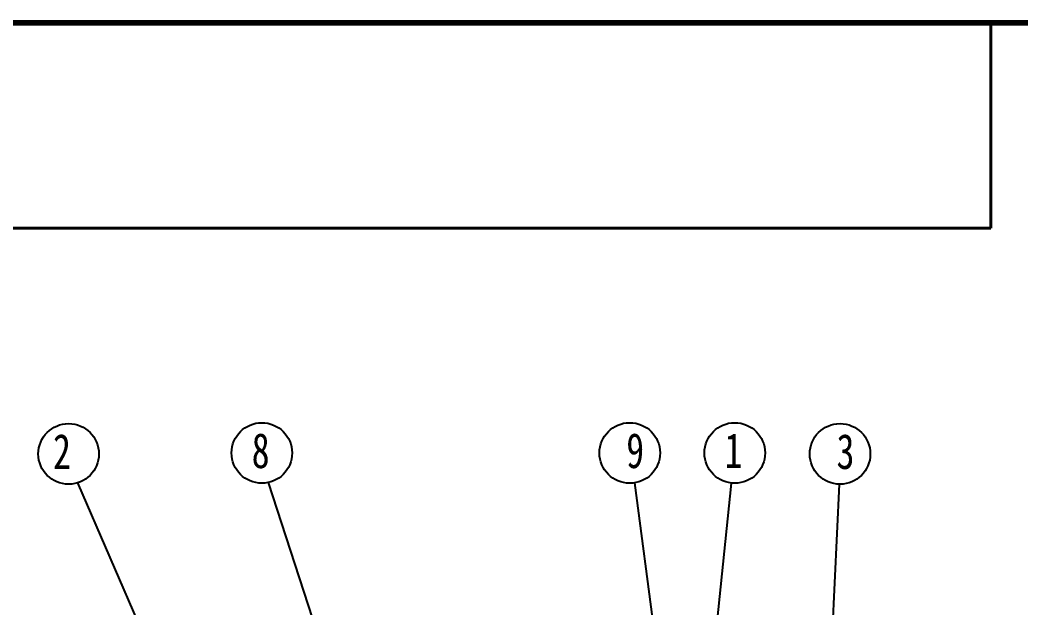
# Model space of a CAD drawing. Header units: millimetres. Extents: x 0 to 6631, y 0 to 4689.
# Drawn here: x 829 to 1830, y 3946 to 4534 of the extents above; entities that cross this region are included whole.
import ezdxf

# ---------------------------------------------------------------- set-up
doc = ezdxf.new("R2010")
doc.units = ezdxf.units.MM
doc.header["$LTSCALE"] = 13
doc.layers.add('1', color=4, linetype='Continuous')
doc.layers.add('注释', color=2, linetype='Continuous')
doc.styles.add('SLDTEXTSTYLE0', font='hyswlongfangsong.ttf')
doc.styles.get("Standard").update_dxf_attribs({"font": 'gbenor.shx', "bigfont": 'gbcbig.shx'})
doc.dimstyles.new('SLDDIMSTYLE2', dxfattribs={"dimtxt": 0.18, "dimasz": 40.8, "dimexe": 0, "dimexo": 0.0625, "dimgap": 0, "dimtad": 0, "dimtih": 1, "dimtoh": 1, "dimdec": 0, "dimrnd": 1e-09, "dimzin": 0, "dimdsep": 46, "dimtxsty": 'Standard', "dimsah": 1, "dimcen": 0.09, "dimadec": 0, "dimazin": 0, "dimtfac": 40.8, "dimtdec": 0, "dimtofl": 0, "dimtmove": 0, "dimatfit": 3, "dimfxl": 1, "dimfrac": 2, "dimtolj": 1, "dimtzin": 0, "dimarcsym": 0})

msp = doc.modelspace()

# ---------------------------------------------------------------- linework, layer by layer
at = {"layer": '1', "color": 0, "lineweight": 40}
for p in [(1799.74, 4530.93), (410.47, 4325.69)]:
    msp.add_line(p, (1799.74, 4325.69), dxfattribs=at)
at = {"layer": '1', "color": 0, "lineweight": 40, "const_width": 5.53}
msp.add_lwpolyline([(410.47, 173.66), (6472.75, 173.66), (6472.75, 4530.93), (410.47, 4530.93), (410.47, 173.66)], dxfattribs=at)
at = {"layer": '注释'}
for centre in [(877.94, 4100.16), (1071.13, 4101.1), (1438.91, 4101.1), (1543.88, 4101.1), (1649.1, 4100.16)]:
    msp.add_circle(centre, 30.27, dxfattribs=at)

# ---------------------------------------------------------------- texts
at = {"layer": '注释', "insert": (871.29, 4120.11), "char_height": 35, "width": 4.1608, "attachment_point": 2, "style": 'SLDTEXTSTYLE0'}
msp.add_mtext('2', dxfattribs=at)
at = {"layer": '注释', "char_height": 35, "attachment_point": 2, "style": 'SLDTEXTSTYLE0'}
for s, insert in [('8', (1069.92, 4121.04)), ('9', (1444.36, 4121.04)), ('1', (1542.68, 4121.04)), ('3', (1654.55, 4120.11))]:
    msp.add_mtext(s, dxfattribs=dict(at, insert=insert))

# ---------------------------------------------------------------- leaders
at = {"layer": '注释'}
for points in [[(1235.78, 3267.73), (887.19, 4071.34)], [(1264.04, 3501.68), (1077.63, 4071.53)], [(1529.38, 3427.32), (1443.85, 4071.23)], [(1500.65, 3686.49), (1540.74, 4070.99)], [(1622.45, 3519.65), (1648.52, 4069.9)]]:
    msp.add_leader(points, dimstyle='SLDDIMSTYLE2', dxfattribs=at)

doc.saveas('drawing.dxf')
